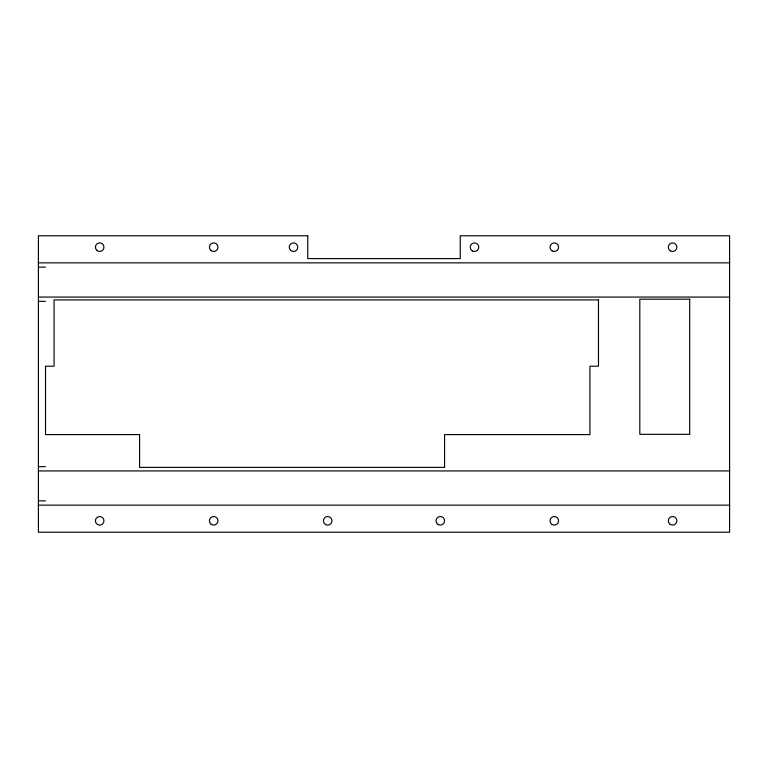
<?xml version="1.0" encoding="UTF-8"?>
<svg xmlns="http://www.w3.org/2000/svg" width="768" height="768" viewBox="0 0 768 768"><rect width="100%" height="100%" fill="white"/><g stroke="black" fill="none" stroke-linecap="round" stroke-linejoin="round"><path stroke-width="1.15" d="M38.4 262.858L729.6 262.858M38.4 267.139L45.379 267.139M38.4 297.062L729.6 297.062M38.4 301.344L45.379 301.344M38.4 466.656L45.379 466.656M38.4 470.938L729.6 470.938M38.4 500.861L45.379 500.861M38.4 505.142L729.6 505.142M307.757 235.786L38.4 235.786L38.4 532.214L729.6 532.214L729.6 235.786L460.243 235.786L460.243 258.586L307.757 258.586L307.757 235.786M689.693 299.203L639.811 299.203L639.811 434.323L689.693 434.323L689.693 299.203M598.483 299.914L54.077 299.914L54.077 366.192L45.523 366.192L45.523 434.602L139.584 434.602L139.584 467.386L444.566 467.386L444.566 434.602L589.939 434.602L589.939 366.192L598.483 366.192L598.483 299.914M670.454 250.886A4.272 4.272 0 0 0 676.867 247.181A4.272 4.272 0 0 0 670.454 243.485A4.272 4.272 0 0 0 670.454 250.886M552.173 250.886A4.272 4.272 0 0 0 558.586 247.181A4.272 4.272 0 0 0 552.173 243.485A4.272 4.272 0 0 0 552.173 250.886M472.358 250.886A4.272 4.272 0 0 0 478.771 247.181A4.272 4.272 0 0 0 472.358 243.485A4.272 4.272 0 0 0 472.358 250.886M96.662 250.205A4.272 4.272 0 0 0 103.814 248.294A4.272 4.272 0 0 0 98.573 243.053A4.272 4.272 0 0 0 96.662 250.205M210.672 250.205A4.272 4.272 0 0 0 217.824 248.294A4.272 4.272 0 0 0 212.592 243.053A4.272 4.272 0 0 0 210.672 250.205M290.477 250.205A4.272 4.272 0 0 0 297.629 248.294A4.272 4.272 0 0 0 292.397 243.053A4.272 4.272 0 0 0 290.477 250.205M669.571 523.834A4.272 4.272 0 0 0 676.723 521.923A4.272 4.272 0 0 0 671.491 516.682A4.272 4.272 0 0 0 669.571 523.834M552.173 524.515A4.272 4.272 0 0 0 558.586 520.819A4.272 4.272 0 0 0 552.173 517.114A4.272 4.272 0 0 0 552.173 524.515M97.546 524.515A4.272 4.272 0 0 0 103.958 520.819A4.272 4.272 0 0 0 97.546 517.114A4.272 4.272 0 0 0 97.546 524.515M210.672 523.834A4.272 4.272 0 0 0 217.824 521.923A4.272 4.272 0 0 0 212.592 516.682A4.272 4.272 0 0 0 210.672 523.834M325.565 524.515A4.272 4.272 0 0 0 331.978 520.819A4.272 4.272 0 0 0 325.565 517.114A4.272 4.272 0 0 0 325.565 524.515M438.154 524.515A4.272 4.272 0 0 0 444.566 520.819A4.272 4.272 0 0 0 438.154 517.114A4.272 4.272 0 0 0 438.154 524.515"/></g></svg>
